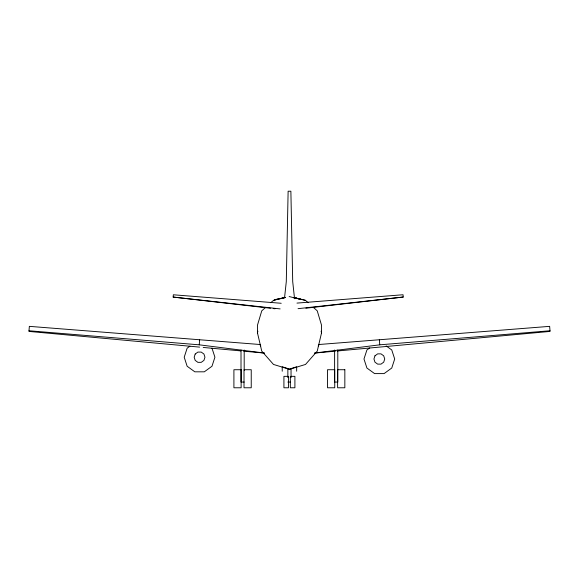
<?xml version="1.0" encoding="UTF-8"?>
<svg xmlns="http://www.w3.org/2000/svg" width="579" height="579" viewBox="0 0 579 579"><rect width="100%" height="100%" fill="white"/><g stroke="black" fill="none" stroke-linecap="round" stroke-linejoin="round"><path stroke-width="0.87" d="M270.509 308.245L173.157 297.07L173.338 294.783L281.206 303.273M264.299 353.038L199.241 344.823L199.639 339.757M284.542 297.838L286.287 281.655L288.125 191.222L290.875 191.222L292.713 281.655L294.552 298.735M313.333 307.348L317.241 310.843L321.526 325.159L321.526 332.925L317.241 351.12L305.517 364.444L289.5 369.322L273.483 364.444L261.759 351.12L257.474 332.925L257.879 331.188M318.24 345.938L319.123 344.498L549.652 326.353L550.05 331.42L337.166 351.004M265.667 307.348L261.759 310.843L257.474 325.159L257.474 332.925M270.878 302.694C274.388 298.373 280.547 298.988 285.353 297.309M189.934 346.162L187.14 348.189L184.209 357.214L187.14 366.246L194.819 371.819L204.307 371.819L211.986 366.246L214.918 357.214L211.986 348.189M369.706 347.943L366.912 349.969L363.981 358.994L366.912 368.027L374.591 373.6L384.08 373.6L391.759 368.027L394.69 358.994L391.759 349.969L386.171 345.916M273.483 300.363L285.288 297.534M274.967 299.792L285.223 297.49M314.701 353.038L379.759 344.823L549.999 330.761M305.871 308.216L403.223 297.041L403.042 294.747L296.976 303.099M298.055 308.672L403.223 297.041M314.708 353.067L335.371 351.163M289.153 296.528L297.309 298.626L294.045 297.787M244.012 369.728L251.235 369.728L251.235 387.778L244.012 387.778L244.012 370.611M287.727 376.343L283.92 376.343L283.92 387.778L288.494 387.778L288.494 376.343M291.092 376.343L294.906 376.343L294.906 387.778L290.332 387.778L290.332 376.343M244.193 382.06L241.009 382.06L241.009 350.006M287.857 382.06L290.245 382.06M29.001 330.761L199.241 344.823M199.617 347.118L28.95 331.42L29.348 326.353L259.877 344.498L260.76 345.938M203.207 347.451L240.936 350.917M243.629 351.163L264.292 353.067M173.157 297.07L280.127 308.904M273.194 308.556L274.974 308.759M293.669 297.49L305.517 300.363L308.122 302.694M293.77 297.7L300.501 299.256L293.517 297.577M293.654 297.534L305.517 300.363M321.121 331.188L321.526 332.925M379.361 339.757L379.759 344.823M337.796 350.006L337.796 382.06L334.611 382.06L334.611 350.006M296.665 371.226L296.665 366.768L289.464 369.076L282.226 366.76L282.226 371.226M291.042 368.707L291.042 377.609M287.857 368.707L287.857 377.609M244.193 350.006L244.193 370.488M195.195 354.044L194.168 357.214L195.195 360.391L197.895 362.345L201.231 362.345L203.931 360.391L204.959 357.214L203.931 354.044L201.231 352.083L197.895 352.083L195.195 354.044M374.968 355.824L373.94 358.994L374.968 362.172L377.667 364.126L381.004 364.126L383.703 362.172L384.731 358.994L383.703 355.824L381.004 353.863L377.667 353.863L374.968 355.824M241.132 369.728L233.909 369.728L233.909 387.778L241.132 387.778L241.132 369.728M334.734 369.728L327.511 369.728L327.511 387.778L334.734 387.778L334.734 369.728M344.838 369.728L337.615 369.728L337.615 387.778L344.838 387.778L344.838 369.728"/></g></svg>
